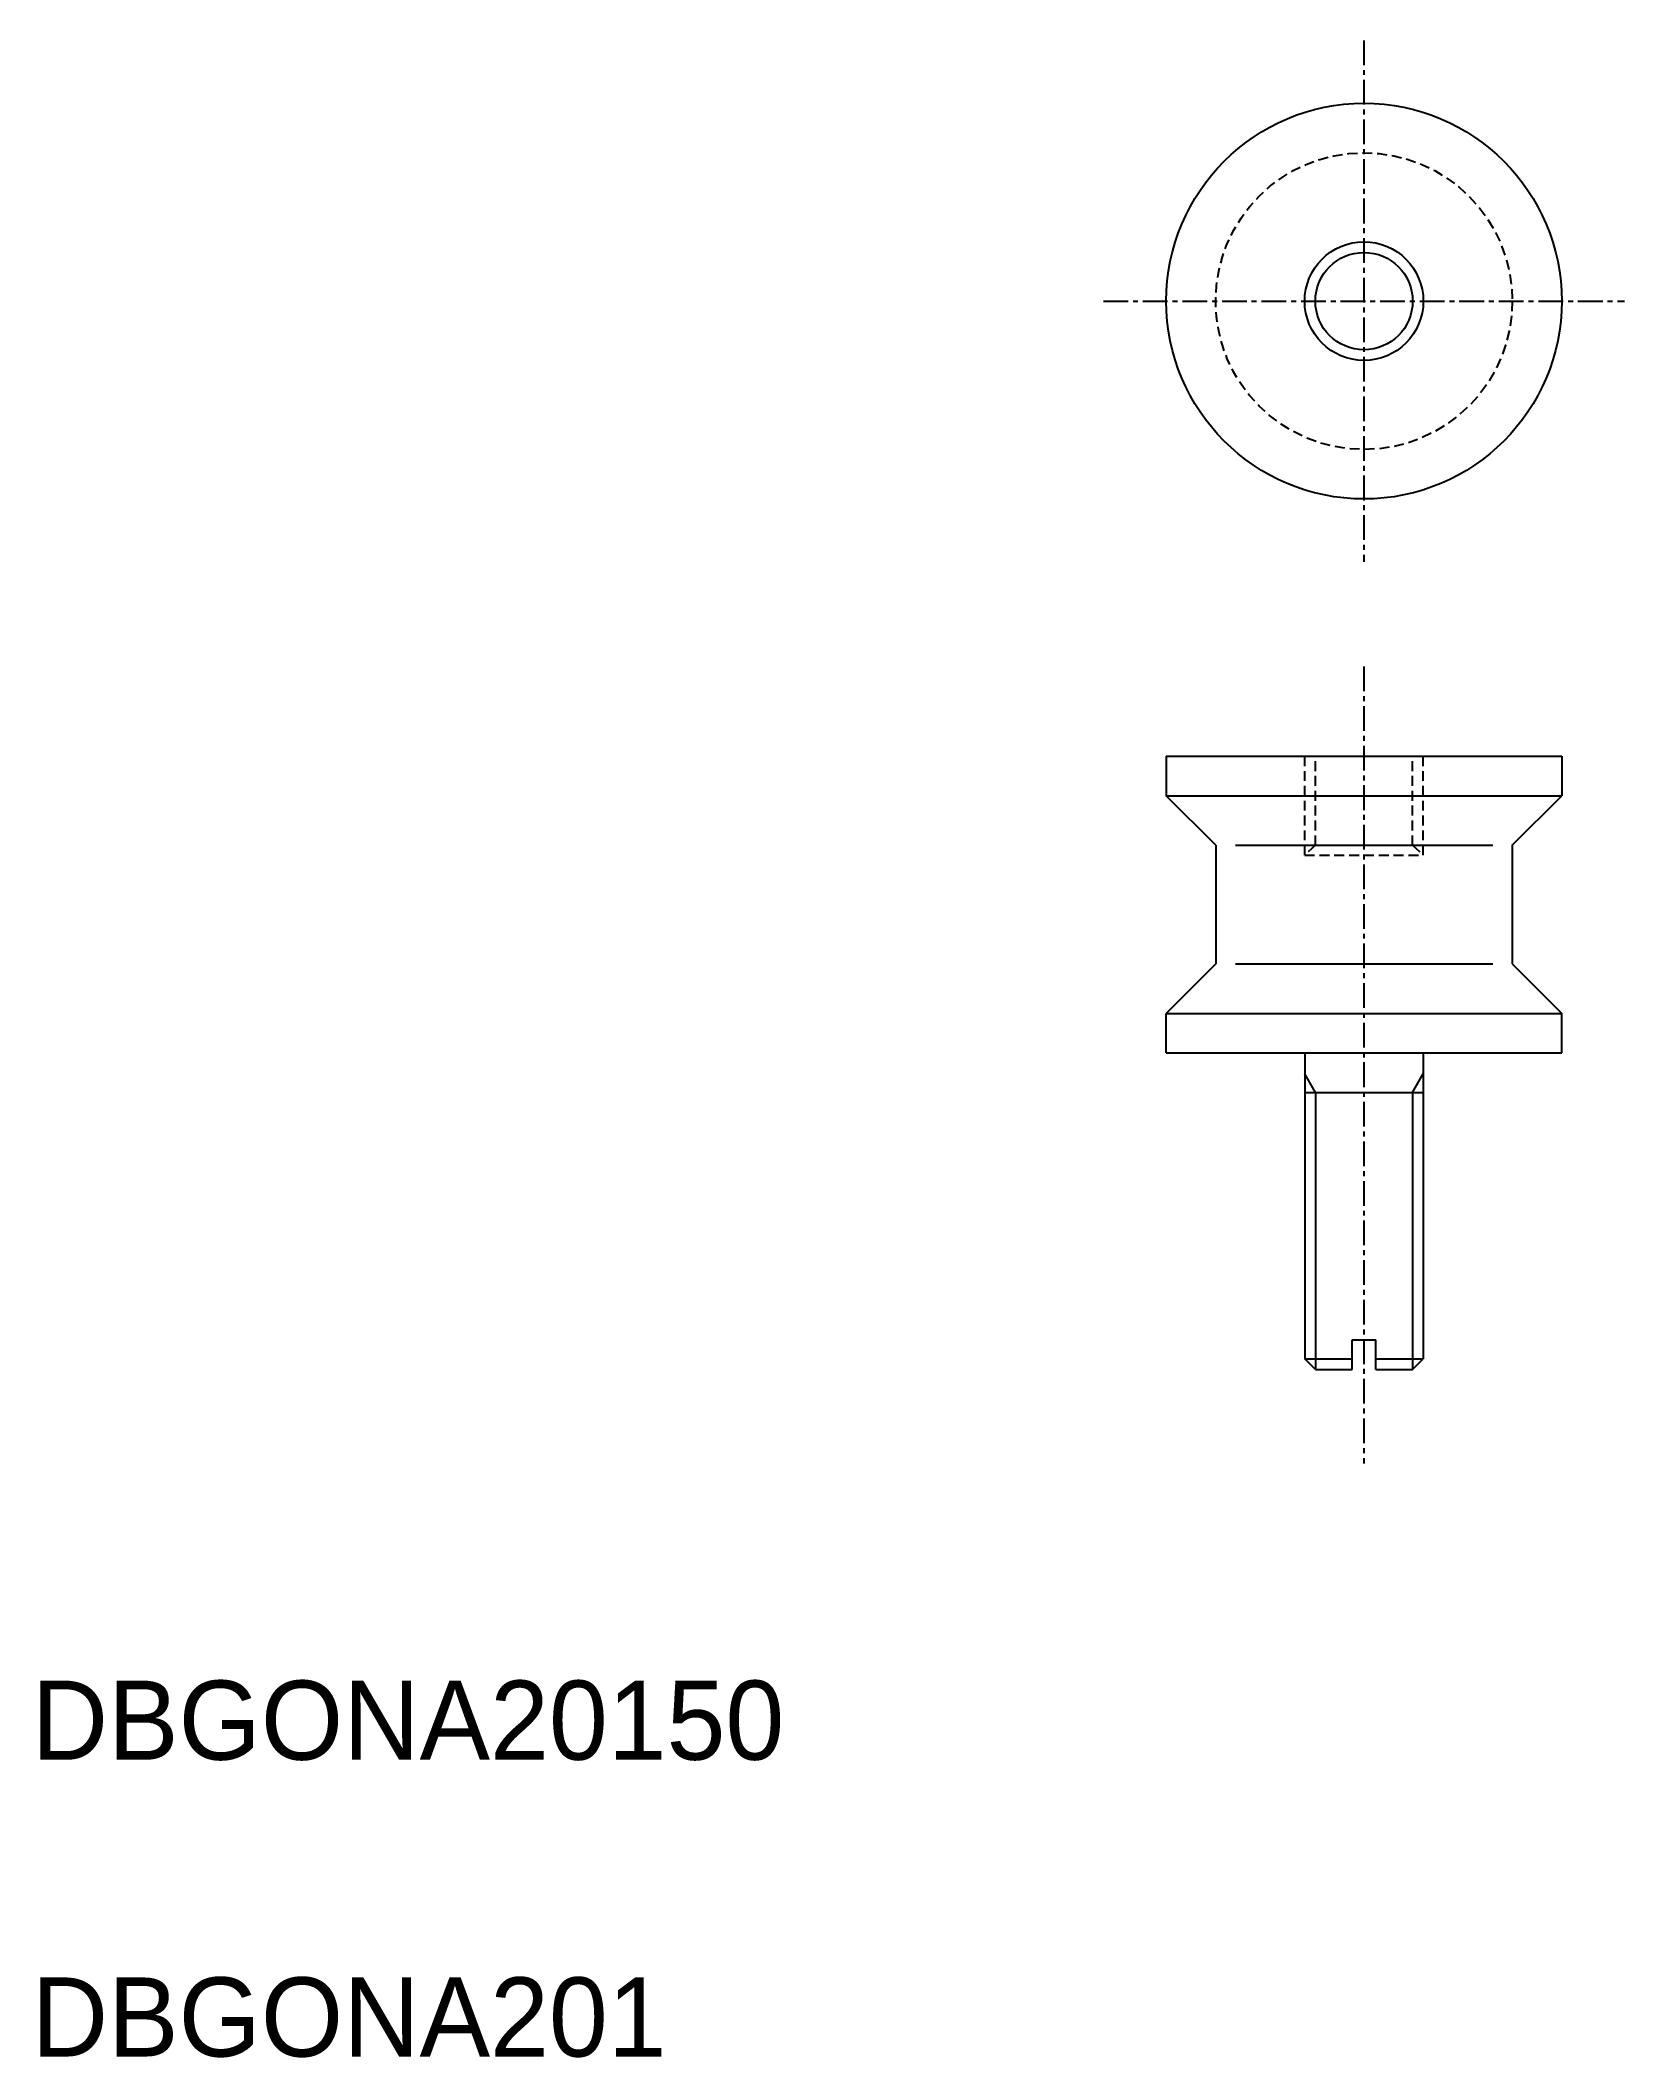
# Model space of a CAD drawing. Extents: x 10 to 91, y 10 to 112.
import ezdxf

# ---------------------------------------------------------------- set-up
doc = ezdxf.new("R2010")
doc.units = 0
doc.linetypes.add('CENTER', pattern=[2, 1.25, -0.25, 0.25, -0.25])
doc.linetypes.add('DASHED', pattern=[0.75, 0.5, -0.25])
doc.layers.get('0').update_dxf_attribs({"linetype": 'CONTINUOUS'})
doc.layers.add('CENTER', color=1, linetype='CENTER')

msp = doc.modelspace()

# ---------------------------------------------------------------- linework, layer by layer
at = {"color": 7, "linetype": 'CONTINUOUS'}
for p, q in [((67.37, 75.72), (87.37, 75.72)), ((67.37, 75.72), (67.37, 73.72)), ((87.37, 75.72), (87.37, 73.72)), ((67.37, 73.72), (87.37, 73.72)), ((69.87, 71.22), (67.37, 73.72)), ((72.37, 73.72), (72.37, 73.72)), ((84.87, 71.22), (87.37, 73.72)), ((69.87, 71.22), (69.87, 65.22)), ((70.88, 71.22), (83.88, 71.22)), ((84.87, 71.22), (84.87, 65.22)), ((69.87, 65.22), (67.37, 62.72)), ((70.88, 65.22), (83.88, 65.22)), ((84.87, 65.22), (87.37, 62.72)), ((67.37, 62.72), (87.37, 62.72)), ((67.37, 60.72), (67.37, 62.72)), ((87.37, 60.72), (87.37, 62.72)), ((67.37, 60.72), (87.37, 60.72)), ((74.37, 60.72), (74.37, 45.26)), ((80.37, 60.72), (80.37, 45.26)), ((74.37, 58.72), (80.37, 58.72)), ((76.77, 44.72), (76.77, 46.22)), ((76.77, 46.22), (77.97, 46.22)), ((77.97, 44.72), (77.97, 46.22)), ((74.37, 45.26), (76.77, 45.26)), ((74.91, 44.72), (74.37, 45.26)), ((77.97, 45.26), (80.37, 45.26)), ((79.83, 44.72), (80.37, 45.26)), ((74.91, 44.72), (76.77, 44.72)), ((77.97, 44.72), (79.83, 44.72))]:
    msp.add_line(p, q, dxfattribs=at)
at = {"color": 3, "linetype": 'DASHED'}
for p, q in [((74.37, 70.72), (74.37, 75.72)), ((74.91, 71.22), (74.91, 75.72)), ((79.83, 71.22), (79.83, 75.72)), ((80.37, 70.72), (80.37, 75.72)), ((77.37, 73.72), (77.37, 73.72)), ((74.91, 71.22), (74.37, 70.72)), ((74.37, 70.72), (80.37, 70.72)), ((79.83, 71.22), (80.37, 70.72))]:
    msp.add_line(p, q, dxfattribs=at)
at = {"color": 3, "linetype": 'CONTINUOUS'}
for p, q in [((74.91, 58.72), (74.37, 59.66)), ((79.83, 58.72), (80.37, 59.66)), ((74.91, 58.72), (74.91, 44.72)), ((79.83, 58.72), (79.83, 44.72))]:
    msp.add_line(p, q, dxfattribs=at)
at = {"color": 7, "linetype": 'CONTINUOUS'}
for radius in [10, 3]:
    msp.add_circle((77.37, 98.72), radius, dxfattribs=at)
at = {"color": 3, "linetype": 'DASHED'}
msp.add_circle((77.37, 98.72), 7.5, dxfattribs=at)
at = {"color": 3, "linetype": 'CONTINUOUS'}
msp.add_circle((77.37, 98.72), 2.46, dxfattribs=at)
at = {"layer": 'CENTER', "color": 1, "linetype": 'CENTER'}
for p, q in [((77.37, 111.9), (77.37, 85.54)), ((64.19, 98.72), (90.55, 98.72)), ((77.37, 80.25), (77.37, 39.97))]:
    msp.add_line(p, q, dxfattribs=at)

# ---------------------------------------------------------------- texts
at = {"color": 7, "linetype": 'CONTINUOUS'}
for s, p in [('DBGONA20150', (10, 25)), ('DBGONA201', (10, 10))]:
    msp.add_text(s, height=4, dxfattribs=at).set_placement(p)

doc.saveas('drawing.dxf')
